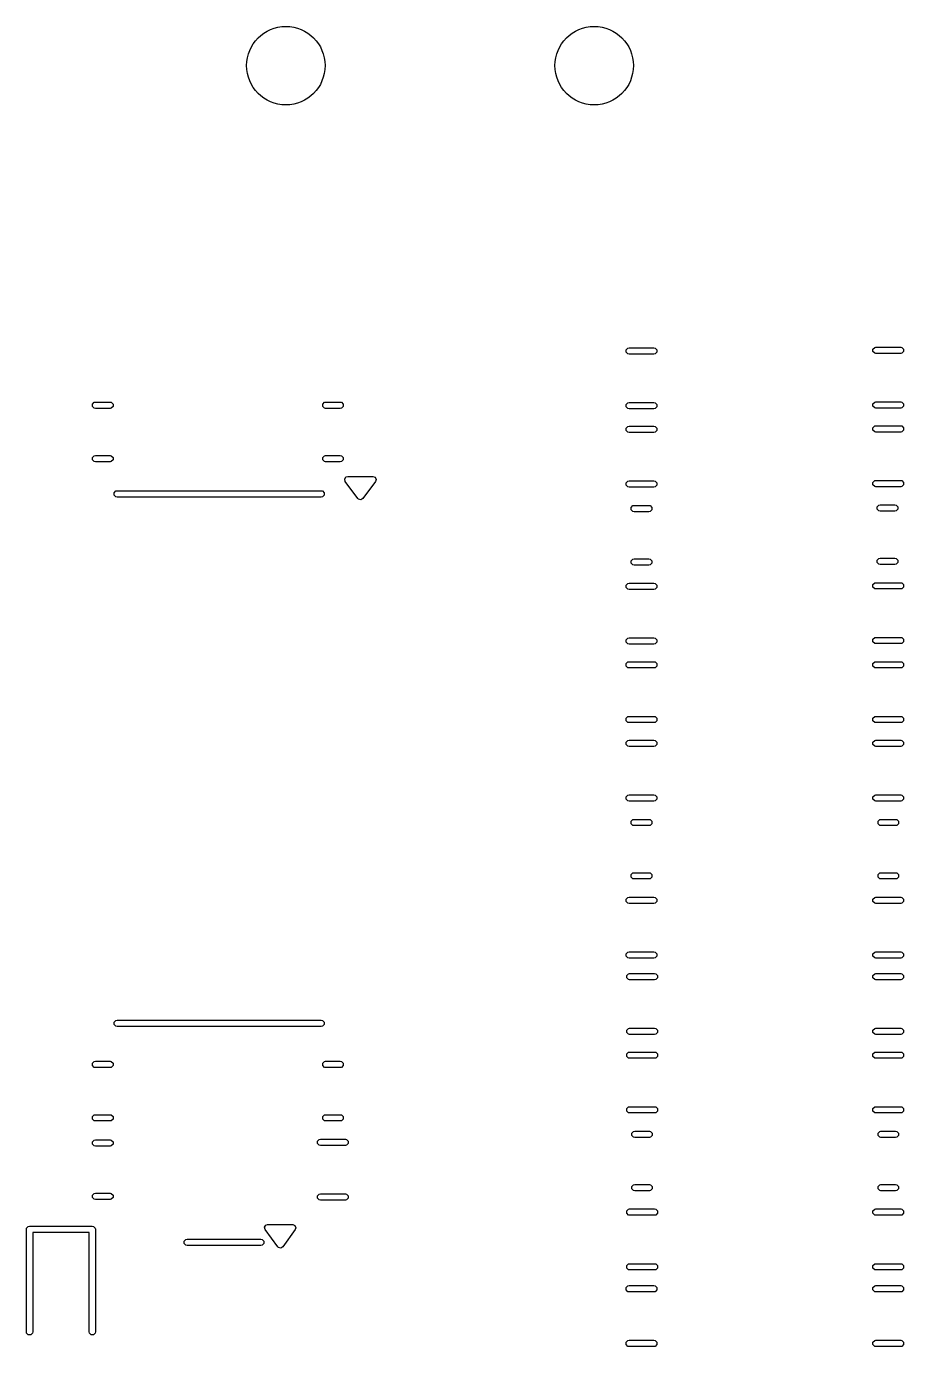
# Model space of a CAD drawing. Extents: x 0.11 to 3.86, y 0.09 to 4.16.
# Drawn here: x 0.592 to 1.252, y 1.103 to 2.096 of the extents above; entities that cross this region are included whole.
import ezdxf

# ---------------------------------------------------------------- set-up
doc = ezdxf.new("R2010")
doc.units = 0
doc.header["$MEASUREMENT"] = 0
doc.layers.add('BLACK', color=7, linetype='CONTINUOUS')

msp = doc.modelspace()

# ---------------------------------------------------------------- linework, layer by layer
at = {"layer": 'BLACK', "linetype": 'CONTINUOUS'}
for p, q in [((1.04359, 1.85317), (1.04487, 1.85445)), ((1.04359, 1.85136), (1.04359, 1.85317)), ((1.04487, 1.85008), (1.04359, 1.85136)), ((1.04487, 1.85445), (1.04578, 1.85463)), ((1.04578, 1.8499), (1.04487, 1.85008)), ((1.04578, 1.85463), (1.06446, 1.85463)), ((1.06446, 1.8499), (1.04578, 1.8499)), ((1.06446, 1.85463), (1.06536, 1.85445)), ((1.06536, 1.85008), (1.06446, 1.8499)), ((1.06536, 1.85445), (1.06664, 1.85317)), ((1.06664, 1.85136), (1.06536, 1.85008)), ((1.06664, 1.85317), (1.06664, 1.85136)), ((1.22932, 1.85356), (1.2306, 1.85484)), ((1.22932, 1.85175), (1.22932, 1.85356)), ((1.2306, 1.85048), (1.22932, 1.85175)), ((1.2306, 1.85484), (1.23151, 1.85502)), ((1.23151, 1.8503), (1.2306, 1.85048)), ((1.23151, 1.85502), (1.25019, 1.85502)), ((1.25019, 1.8503), (1.23151, 1.8503)), ((1.25019, 1.85502), (1.25109, 1.85484)), ((1.25109, 1.85048), (1.25019, 1.8503)), ((1.25109, 1.85484), (1.25237, 1.85356)), ((1.25237, 1.85175), (1.25109, 1.85048)), ((1.25237, 1.85356), (1.25237, 1.85175)), ((0.64189, 1.81232), (0.64317, 1.8136)), ((0.64189, 1.81051), (0.64189, 1.81232)), ((0.64317, 1.80923), (0.64189, 1.81051)), ((0.64317, 1.8136), (0.64407, 1.81378)), ((0.64407, 1.80906), (0.64317, 1.80923)), ((0.64407, 1.81378), (0.65514, 1.81378)), ((0.65514, 1.80906), (0.64407, 1.80906)), ((0.65514, 1.81378), (0.65604, 1.8136)), ((0.65604, 1.80923), (0.65514, 1.80906)), ((0.65604, 1.8136), (0.65732, 1.81232)), ((0.65732, 1.81051), (0.65604, 1.80923)), ((0.65732, 1.81232), (0.65732, 1.81051)), ((0.81512, 1.81232), (0.8164, 1.8136)), ((0.81512, 1.81051), (0.81512, 1.81232)), ((0.8164, 1.80923), (0.81512, 1.81051)), ((0.8164, 1.8136), (0.8173, 1.81378)), ((0.8173, 1.80906), (0.8164, 1.80923)), ((0.8173, 1.81378), (0.82837, 1.81378)), ((0.82837, 1.80906), (0.8173, 1.80906)), ((0.82837, 1.81378), (0.82927, 1.8136)), ((0.82927, 1.80923), (0.82837, 1.80906)), ((0.82927, 1.8136), (0.83055, 1.81232)), ((0.83055, 1.81051), (0.82927, 1.80923)), ((0.83055, 1.81232), (0.83055, 1.81051)), ((1.04359, 1.81203), (1.04487, 1.8133)), ((1.04359, 1.81022), (1.04359, 1.81203)), ((1.04487, 1.80894), (1.04359, 1.81022)), ((1.04487, 1.8133), (1.04578, 1.81348)), ((1.04578, 1.80876), (1.04487, 1.80894)), ((1.04578, 1.81348), (1.06446, 1.81348)), ((1.06446, 1.80876), (1.04578, 1.80876)), ((1.06446, 1.81348), (1.06536, 1.8133)), ((1.06536, 1.80894), (1.06446, 1.80876)), ((1.06536, 1.8133), (1.06664, 1.81203)), ((1.06664, 1.81022), (1.06536, 1.80894)), ((1.06664, 1.81203), (1.06664, 1.81022)), ((1.22932, 1.81242), (1.2306, 1.8137)), ((1.22932, 1.81061), (1.22932, 1.81242)), ((1.2306, 1.80933), (1.22932, 1.81061)), ((1.2306, 1.8137), (1.23151, 1.81388)), ((1.23151, 1.80915), (1.2306, 1.80933)), ((1.23151, 1.81388), (1.25019, 1.81388)), ((1.25019, 1.80915), (1.23151, 1.80915)), ((1.25019, 1.81388), (1.25109, 1.8137)), ((1.25109, 1.80933), (1.25019, 1.80915)), ((1.25109, 1.8137), (1.25237, 1.81242)), ((1.25237, 1.81061), (1.25109, 1.80933)), ((1.25237, 1.81242), (1.25237, 1.81061)), ((1.04359, 1.79411), (1.04487, 1.79539)), ((1.04359, 1.7923), (1.04359, 1.79411)), ((1.04487, 1.79103), (1.04359, 1.7923)), ((1.04487, 1.79539), (1.04578, 1.79557)), ((1.04578, 1.79085), (1.04487, 1.79103)), ((1.04578, 1.79557), (1.06446, 1.79557)), ((1.06446, 1.79085), (1.04578, 1.79085)), ((1.06446, 1.79557), (1.06536, 1.79539)), ((1.06536, 1.79103), (1.06446, 1.79085)), ((1.06536, 1.79539), (1.06664, 1.79411)), ((1.06664, 1.7923), (1.06536, 1.79103)), ((1.06664, 1.79411), (1.06664, 1.7923)), ((1.22932, 1.79451), (1.2306, 1.79578)), ((1.22932, 1.7927), (1.22932, 1.79451)), ((1.2306, 1.79142), (1.22932, 1.7927)), ((1.2306, 1.79578), (1.23151, 1.79596)), ((1.23151, 1.79124), (1.2306, 1.79142)), ((1.23151, 1.79596), (1.25019, 1.79596)), ((1.25019, 1.79124), (1.23151, 1.79124)), ((1.25019, 1.79596), (1.25109, 1.79578)), ((1.25109, 1.79142), (1.25019, 1.79124)), ((1.25109, 1.79578), (1.25237, 1.79451)), ((1.25237, 1.7927), (1.25109, 1.79142)), ((1.25237, 1.79451), (1.25237, 1.7927)), ((0.64189, 1.77216), (0.64317, 1.77344)), ((0.64189, 1.77036), (0.64189, 1.77216)), ((0.64317, 1.76908), (0.64189, 1.77036)), ((0.64317, 1.77344), (0.64407, 1.77362)), ((0.64407, 1.7689), (0.64317, 1.76908)), ((0.64407, 1.77362), (0.65514, 1.77362)), ((0.65514, 1.7689), (0.64407, 1.7689)), ((0.65514, 1.77362), (0.65604, 1.77344)), ((0.65604, 1.76908), (0.65514, 1.7689)), ((0.65604, 1.77344), (0.65732, 1.77216)), ((0.65732, 1.77036), (0.65604, 1.76908)), ((0.65732, 1.77216), (0.65732, 1.77036)), ((0.81512, 1.77216), (0.8164, 1.77344)), ((0.81512, 1.77036), (0.81512, 1.77216)), ((0.8164, 1.76908), (0.81512, 1.77036)), ((0.8164, 1.77344), (0.8173, 1.77362)), ((0.8173, 1.7689), (0.8164, 1.76908)), ((0.8173, 1.77362), (0.82837, 1.77362)), ((0.82837, 1.7689), (0.8173, 1.7689)), ((0.82837, 1.77362), (0.82927, 1.77344)), ((0.82927, 1.76908), (0.82837, 1.7689)), ((0.82927, 1.77344), (0.83055, 1.77216)), ((0.83055, 1.77036), (0.82927, 1.76908)), ((0.83055, 1.77216), (0.83055, 1.77036)), ((0.83172, 1.75588), (0.83267, 1.75742)), ((0.83214, 1.75412), (0.83172, 1.75588)), ((0.84159, 1.74113), (0.83214, 1.75412)), ((0.83267, 1.75742), (0.83406, 1.75787)), ((0.83406, 1.75787), (0.85295, 1.75787)), ((0.85486, 1.75412), (0.84541, 1.74113)), ((0.85295, 1.75787), (0.85462, 1.75718)), ((0.85462, 1.75718), (0.85531, 1.75551)), ((0.85531, 1.75551), (0.85486, 1.75412)), ((1.04359, 1.75297), (1.04487, 1.75425)), ((1.04359, 1.75116), (1.04359, 1.75297)), ((1.04487, 1.74988), (1.04359, 1.75116)), ((1.04487, 1.75425), (1.04578, 1.75443)), ((1.04578, 1.7497), (1.04487, 1.74988)), ((1.04578, 1.75443), (1.06446, 1.75443)), ((1.06446, 1.7497), (1.04578, 1.7497)), ((1.06446, 1.75443), (1.06536, 1.75425)), ((1.06536, 1.74988), (1.06446, 1.7497)), ((1.06536, 1.75425), (1.06664, 1.75297)), ((1.06664, 1.75116), (1.06536, 1.74988)), ((1.06664, 1.75297), (1.06664, 1.75116)), ((1.22932, 1.75336), (1.2306, 1.75464)), ((1.22932, 1.75156), (1.22932, 1.75336)), ((1.2306, 1.75028), (1.22932, 1.75156)), ((1.2306, 1.75464), (1.23151, 1.75482)), ((1.23151, 1.7501), (1.2306, 1.75028)), ((1.23151, 1.75482), (1.25019, 1.75482)), ((1.25019, 1.7501), (1.23151, 1.7501)), ((1.25019, 1.75482), (1.25109, 1.75464)), ((1.25109, 1.75028), (1.25019, 1.7501)), ((1.25109, 1.75464), (1.25237, 1.75336)), ((1.25237, 1.75156), (1.25109, 1.75028)), ((1.25237, 1.75336), (1.25237, 1.75156)), ((0.65825, 1.74559), (0.65953, 1.74687)), ((0.65825, 1.74378), (0.65825, 1.74559)), ((0.65953, 1.7425), (0.65825, 1.74378)), ((0.65953, 1.74687), (0.66043, 1.74705)), ((0.66043, 1.74232), (0.65953, 1.7425)), ((0.66043, 1.74705), (0.7372, 1.74705)), ((0.7372, 1.74232), (0.66043, 1.74232)), ((0.7372, 1.74705), (0.81398, 1.74705)), ((0.81398, 1.74232), (0.7372, 1.74232)), ((0.81398, 1.74705), (0.81488, 1.74687)), ((0.81488, 1.7425), (0.81398, 1.74232)), ((0.81488, 1.74687), (0.81616, 1.74559)), ((0.81616, 1.74378), (0.81488, 1.7425)), ((0.81616, 1.74559), (0.81616, 1.74378)), ((0.84211, 1.74061), (0.84159, 1.74113)), ((0.84387, 1.74019), (0.84211, 1.74061)), ((0.84541, 1.74113), (0.84387, 1.74019)), ((1.0474, 1.73457), (1.04868, 1.73584)), ((1.0474, 1.73276), (1.0474, 1.73457)), ((1.04868, 1.73148), (1.0474, 1.73276)), ((1.04868, 1.73584), (1.04958, 1.73602)), ((1.04958, 1.7313), (1.04868, 1.73148)), ((1.04958, 1.73602), (1.06065, 1.73602)), ((1.06065, 1.7313), (1.04958, 1.7313)), ((1.06065, 1.73602), (1.06156, 1.73584)), ((1.06156, 1.73148), (1.06065, 1.7313)), ((1.06156, 1.73584), (1.06284, 1.73457)), ((1.06284, 1.73276), (1.06156, 1.73148)), ((1.06284, 1.73457), (1.06284, 1.73276)), ((1.23256, 1.73499), (1.23384, 1.73627)), ((1.23256, 1.73318), (1.23256, 1.73499)), ((1.23384, 1.7319), (1.23256, 1.73318)), ((1.23384, 1.73627), (1.23475, 1.73645)), ((1.23475, 1.73172), (1.23384, 1.7319)), ((1.23475, 1.73645), (1.24582, 1.73645)), ((1.24582, 1.73172), (1.23475, 1.73172)), ((1.24582, 1.73645), (1.24672, 1.73627)), ((1.24672, 1.7319), (1.24582, 1.73172)), ((1.24672, 1.73627), (1.248, 1.73499)), ((1.248, 1.73318), (1.24672, 1.7319)), ((1.248, 1.73499), (1.248, 1.73318)), ((1.0474, 1.69441), (1.04868, 1.69569)), ((1.0474, 1.6926), (1.0474, 1.69441)), ((1.04868, 1.69132), (1.0474, 1.6926)), ((1.04868, 1.69569), (1.04958, 1.69587)), ((1.04958, 1.69114), (1.04868, 1.69132)), ((1.04958, 1.69587), (1.06065, 1.69587)), ((1.06065, 1.69114), (1.04958, 1.69114)), ((1.06065, 1.69587), (1.06156, 1.69569)), ((1.06156, 1.69132), (1.06065, 1.69114)), ((1.06156, 1.69569), (1.06284, 1.69441)), ((1.06284, 1.6926), (1.06156, 1.69132)), ((1.06284, 1.69441), (1.06284, 1.6926)), ((1.23256, 1.69483), (1.23384, 1.69611)), ((1.23256, 1.69302), (1.23256, 1.69483)), ((1.23384, 1.69174), (1.23256, 1.69302)), ((1.23384, 1.69611), (1.23475, 1.69629)), ((1.23475, 1.69156), (1.23384, 1.69174)), ((1.23475, 1.69629), (1.24582, 1.69629)), ((1.24582, 1.69156), (1.23475, 1.69156)), ((1.24582, 1.69629), (1.24672, 1.69611)), ((1.24672, 1.69174), (1.24582, 1.69156)), ((1.24672, 1.69611), (1.248, 1.69483)), ((1.248, 1.69302), (1.24672, 1.69174)), ((1.248, 1.69483), (1.248, 1.69302)), ((1.04359, 1.676), (1.04487, 1.67728)), ((1.04359, 1.67419), (1.04359, 1.676)), ((1.04487, 1.67292), (1.04359, 1.67419)), ((1.04487, 1.67728), (1.04578, 1.67746)), ((1.04578, 1.67274), (1.04487, 1.67292)), ((1.04578, 1.67746), (1.06446, 1.67746)), ((1.06446, 1.67274), (1.04578, 1.67274)), ((1.06446, 1.67746), (1.06536, 1.67728)), ((1.06536, 1.67292), (1.06446, 1.67274)), ((1.06536, 1.67728), (1.06664, 1.676)), ((1.06664, 1.67419), (1.06536, 1.67292)), ((1.06664, 1.676), (1.06664, 1.67419)), ((1.22932, 1.6764), (1.2306, 1.67767)), ((1.22932, 1.67459), (1.22932, 1.6764)), ((1.2306, 1.67331), (1.22932, 1.67459)), ((1.2306, 1.67767), (1.23151, 1.67785)), ((1.23151, 1.67313), (1.2306, 1.67331)), ((1.23151, 1.67785), (1.25019, 1.67785)), ((1.25019, 1.67313), (1.23151, 1.67313)), ((1.25019, 1.67785), (1.25109, 1.67767)), ((1.25109, 1.67331), (1.25019, 1.67313)), ((1.25109, 1.67767), (1.25237, 1.6764)), ((1.25237, 1.67459), (1.25109, 1.67331)), ((1.25237, 1.6764), (1.25237, 1.67459)), ((1.04359, 1.63486), (1.04487, 1.63614)), ((1.04359, 1.63305), (1.04359, 1.63486)), ((1.04487, 1.63177), (1.04359, 1.63305)), ((1.04487, 1.63614), (1.04578, 1.63632)), ((1.04578, 1.63159), (1.04487, 1.63177)), ((1.04578, 1.63632), (1.06446, 1.63632)), ((1.06446, 1.63159), (1.04578, 1.63159)), ((1.06446, 1.63632), (1.06536, 1.63614)), ((1.06536, 1.63177), (1.06446, 1.63159)), ((1.06536, 1.63614), (1.06664, 1.63486)), ((1.06664, 1.63305), (1.06536, 1.63177)), ((1.06664, 1.63486), (1.06664, 1.63305)), ((1.22932, 1.63525), (1.2306, 1.63653)), ((1.22932, 1.63345), (1.22932, 1.63525)), ((1.2306, 1.63217), (1.22932, 1.63345)), ((1.2306, 1.63653), (1.23151, 1.63671)), ((1.23151, 1.63199), (1.2306, 1.63217)), ((1.23151, 1.63671), (1.25019, 1.63671)), ((1.25019, 1.63199), (1.23151, 1.63199)), ((1.25019, 1.63671), (1.25109, 1.63653)), ((1.25109, 1.63217), (1.25019, 1.63199)), ((1.25109, 1.63653), (1.25237, 1.63525)), ((1.25237, 1.63345), (1.25109, 1.63217)), ((1.25237, 1.63525), (1.25237, 1.63345)), ((1.04359, 1.61695), (1.04487, 1.61823)), ((1.04359, 1.61514), (1.04359, 1.61695)), ((1.04487, 1.61386), (1.04359, 1.61514)), ((1.04487, 1.61823), (1.04578, 1.61841)), ((1.04578, 1.61368), (1.04487, 1.61386)), ((1.04578, 1.61841), (1.06446, 1.61841)), ((1.06446, 1.61368), (1.04578, 1.61368)), ((1.06446, 1.61841), (1.06536, 1.61823)), ((1.06536, 1.61386), (1.06446, 1.61368)), ((1.06536, 1.61823), (1.06664, 1.61695)), ((1.06664, 1.61514), (1.06536, 1.61386)), ((1.06664, 1.61695), (1.06664, 1.61514)), ((1.22932, 1.61695), (1.2306, 1.61823)), ((1.22932, 1.61514), (1.22932, 1.61695)), ((1.2306, 1.61386), (1.22932, 1.61514)), ((1.2306, 1.61823), (1.23151, 1.61841)), ((1.23151, 1.61368), (1.2306, 1.61386)), ((1.23151, 1.61841), (1.25019, 1.61841)), ((1.25019, 1.61368), (1.23151, 1.61368)), ((1.25019, 1.61841), (1.25109, 1.61823)), ((1.25109, 1.61386), (1.25019, 1.61368)), ((1.25109, 1.61823), (1.25237, 1.61695)), ((1.25237, 1.61514), (1.25109, 1.61386)), ((1.25237, 1.61695), (1.25237, 1.61514)), ((1.04359, 1.57581), (1.04487, 1.57708)), ((1.04359, 1.574), (1.04359, 1.57581)), ((1.04487, 1.57272), (1.04359, 1.574)), ((1.04487, 1.57708), (1.04578, 1.57726)), ((1.04578, 1.57254), (1.04487, 1.57272)), ((1.04578, 1.57726), (1.06446, 1.57726)), ((1.06446, 1.57254), (1.04578, 1.57254)), ((1.06446, 1.57726), (1.06536, 1.57708)), ((1.06536, 1.57272), (1.06446, 1.57254)), ((1.06536, 1.57708), (1.06664, 1.57581)), ((1.06664, 1.574), (1.06536, 1.57272)), ((1.06664, 1.57581), (1.06664, 1.574)), ((1.22932, 1.57581), (1.2306, 1.57708)), ((1.22932, 1.574), (1.22932, 1.57581)), ((1.2306, 1.57272), (1.22932, 1.574)), ((1.2306, 1.57708), (1.23151, 1.57726)), ((1.23151, 1.57254), (1.2306, 1.57272)), ((1.23151, 1.57726), (1.25019, 1.57726)), ((1.25019, 1.57254), (1.23151, 1.57254)), ((1.25019, 1.57726), (1.25109, 1.57708)), ((1.25109, 1.57272), (1.25019, 1.57254)), ((1.25109, 1.57708), (1.25237, 1.57581)), ((1.25237, 1.574), (1.25109, 1.57272)), ((1.25237, 1.57581), (1.25237, 1.574)), ((1.04359, 1.55789), (1.04487, 1.55917)), ((1.04359, 1.55608), (1.04359, 1.55789)), ((1.04487, 1.55481), (1.04359, 1.55608)), ((1.04487, 1.55917), (1.04578, 1.55935)), ((1.04578, 1.55463), (1.04487, 1.55481)), ((1.04578, 1.55935), (1.06446, 1.55935)), ((1.06446, 1.55463), (1.04578, 1.55463)), ((1.06446, 1.55935), (1.06536, 1.55917)), ((1.06536, 1.55481), (1.06446, 1.55463)), ((1.06536, 1.55917), (1.06664, 1.55789)), ((1.06664, 1.55608), (1.06536, 1.55481)), ((1.06664, 1.55789), (1.06664, 1.55608)), ((1.22932, 1.55789), (1.2306, 1.55917)), ((1.22932, 1.55608), (1.22932, 1.55789)), ((1.2306, 1.55481), (1.22932, 1.55608)), ((1.2306, 1.55917), (1.23151, 1.55935)), ((1.23151, 1.55463), (1.2306, 1.55481)), ((1.23151, 1.55935), (1.25019, 1.55935)), ((1.25019, 1.55463), (1.23151, 1.55463)), ((1.25019, 1.55935), (1.25109, 1.55917)), ((1.25109, 1.55481), (1.25019, 1.55463)), ((1.25109, 1.55917), (1.25237, 1.55789)), ((1.25237, 1.55608), (1.25109, 1.55481)), ((1.25237, 1.55789), (1.25237, 1.55608)), ((1.04359, 1.51675), (1.04487, 1.51803)), ((1.04359, 1.51494), (1.04359, 1.51675)), ((1.04487, 1.51366), (1.04359, 1.51494)), ((1.04487, 1.51803), (1.04578, 1.51821)), ((1.04578, 1.51348), (1.04487, 1.51366)), ((1.04578, 1.51821), (1.06446, 1.51821)), ((1.06446, 1.51348), (1.04578, 1.51348)), ((1.06446, 1.51821), (1.06536, 1.51803)), ((1.06536, 1.51366), (1.06446, 1.51348)), ((1.06536, 1.51803), (1.06664, 1.51675)), ((1.06664, 1.51494), (1.06536, 1.51366)), ((1.06664, 1.51675), (1.06664, 1.51494)), ((1.22932, 1.51675), (1.2306, 1.51803)), ((1.22932, 1.51494), (1.22932, 1.51675)), ((1.2306, 1.51366), (1.22932, 1.51494)), ((1.2306, 1.51803), (1.23151, 1.51821)), ((1.23151, 1.51348), (1.2306, 1.51366)), ((1.23151, 1.51821), (1.25019, 1.51821)), ((1.25019, 1.51348), (1.23151, 1.51348)), ((1.25019, 1.51821), (1.25109, 1.51803)), ((1.25109, 1.51366), (1.25019, 1.51348)), ((1.25109, 1.51803), (1.25237, 1.51675)), ((1.25237, 1.51494), (1.25109, 1.51366)), ((1.25237, 1.51675), (1.25237, 1.51494)), ((1.0474, 1.49834), (1.04868, 1.49962)), ((1.0474, 1.49654), (1.0474, 1.49834)), ((1.04868, 1.49526), (1.0474, 1.49654)), ((1.04868, 1.49962), (1.04958, 1.4998)), ((1.04958, 1.49508), (1.04868, 1.49526)), ((1.04958, 1.4998), (1.06065, 1.4998)), ((1.06065, 1.49508), (1.04958, 1.49508)), ((1.06065, 1.4998), (1.06156, 1.49962)), ((1.06156, 1.49526), (1.06065, 1.49508)), ((1.06156, 1.49962), (1.06284, 1.49834)), ((1.06284, 1.49654), (1.06156, 1.49526)), ((1.06284, 1.49834), (1.06284, 1.49654)), ((1.23313, 1.49834), (1.23441, 1.49962)), ((1.23313, 1.49654), (1.23313, 1.49834)), ((1.23441, 1.49526), (1.23313, 1.49654)), ((1.23441, 1.49962), (1.23531, 1.4998)), ((1.23531, 1.49508), (1.23441, 1.49526)), ((1.23531, 1.4998), (1.24638, 1.4998)), ((1.24638, 1.49508), (1.23531, 1.49508)), ((1.24638, 1.4998), (1.24729, 1.49962)), ((1.24729, 1.49526), (1.24638, 1.49508)), ((1.24729, 1.49962), (1.24856, 1.49834)), ((1.24856, 1.49654), (1.24729, 1.49526)), ((1.24856, 1.49834), (1.24856, 1.49654)), ((1.0474, 1.45819), (1.04868, 1.45947)), ((1.0474, 1.45638), (1.0474, 1.45819)), ((1.04868, 1.4551), (1.0474, 1.45638)), ((1.04868, 1.45947), (1.04958, 1.45965)), ((1.04958, 1.45492), (1.04868, 1.4551)), ((1.04958, 1.45965), (1.06065, 1.45965)), ((1.06065, 1.45492), (1.04958, 1.45492)), ((1.06065, 1.45965), (1.06156, 1.45947)), ((1.06156, 1.4551), (1.06065, 1.45492)), ((1.06156, 1.45947), (1.06284, 1.45819)), ((1.06284, 1.45638), (1.06156, 1.4551)), ((1.06284, 1.45819), (1.06284, 1.45638)), ((1.23313, 1.45819), (1.23441, 1.45947)), ((1.23313, 1.45638), (1.23313, 1.45819)), ((1.23441, 1.4551), (1.23313, 1.45638)), ((1.23441, 1.45947), (1.23531, 1.45965)), ((1.23531, 1.45492), (1.23441, 1.4551)), ((1.23531, 1.45965), (1.24638, 1.45965)), ((1.24638, 1.45492), (1.23531, 1.45492)), ((1.24638, 1.45965), (1.24729, 1.45947)), ((1.24729, 1.4551), (1.24638, 1.45492)), ((1.24729, 1.45947), (1.24856, 1.45819)), ((1.24856, 1.45638), (1.24729, 1.4551)), ((1.24856, 1.45819), (1.24856, 1.45638)), ((1.04359, 1.43978), (1.04487, 1.44106)), ((1.04487, 1.44106), (1.04578, 1.44124)), ((1.04578, 1.44124), (1.06446, 1.44124)), ((1.06446, 1.44124), (1.06536, 1.44106)), ((1.06536, 1.44106), (1.06664, 1.43978)), ((1.22932, 1.43978), (1.2306, 1.44106)), ((1.2306, 1.44106), (1.23151, 1.44124)), ((1.23151, 1.44124), (1.25019, 1.44124)), ((1.25019, 1.44124), (1.25109, 1.44106)), ((1.25109, 1.44106), (1.25237, 1.43978)), ((1.04359, 1.43797), (1.04359, 1.43978)), ((1.04487, 1.4367), (1.04359, 1.43797)), ((1.04578, 1.43652), (1.04487, 1.4367)), ((1.06446, 1.43652), (1.04578, 1.43652)), ((1.06536, 1.4367), (1.06446, 1.43652)), ((1.06664, 1.43797), (1.06536, 1.4367)), ((1.06664, 1.43978), (1.06664, 1.43797)), ((1.22932, 1.43797), (1.22932, 1.43978)), ((1.2306, 1.4367), (1.22932, 1.43797)), ((1.23151, 1.43652), (1.2306, 1.4367)), ((1.25019, 1.43652), (1.23151, 1.43652)), ((1.25109, 1.4367), (1.25019, 1.43652)), ((1.25237, 1.43797), (1.25109, 1.4367)), ((1.25237, 1.43978), (1.25237, 1.43797)), ((1.04359, 1.39864), (1.04487, 1.39992)), ((1.04359, 1.39683), (1.04359, 1.39864)), ((1.04487, 1.39555), (1.04359, 1.39683)), ((1.04487, 1.39992), (1.04578, 1.4001)), ((1.04578, 1.39537), (1.04487, 1.39555)), ((1.04578, 1.4001), (1.06446, 1.4001)), ((1.06446, 1.39537), (1.04578, 1.39537)), ((1.06446, 1.4001), (1.06536, 1.39992)), ((1.06536, 1.39555), (1.06446, 1.39537)), ((1.06536, 1.39992), (1.06664, 1.39864)), ((1.06664, 1.39683), (1.06536, 1.39555)), ((1.06664, 1.39864), (1.06664, 1.39683)), ((1.22932, 1.39864), (1.2306, 1.39992)), ((1.22932, 1.39683), (1.22932, 1.39864)), ((1.2306, 1.39555), (1.22932, 1.39683)), ((1.2306, 1.39992), (1.23151, 1.4001)), ((1.23151, 1.39537), (1.2306, 1.39555)), ((1.23151, 1.4001), (1.25019, 1.4001)), ((1.25019, 1.39537), (1.23151, 1.39537)), ((1.25019, 1.4001), (1.25109, 1.39992)), ((1.25109, 1.39555), (1.25019, 1.39537)), ((1.25109, 1.39992), (1.25237, 1.39864)), ((1.25237, 1.39683), (1.25109, 1.39555)), ((1.25237, 1.39864), (1.25237, 1.39683)), ((1.04399, 1.3823), (1.04527, 1.38358)), ((1.04399, 1.38049), (1.04399, 1.3823)), ((1.04527, 1.38358), (1.04617, 1.38376)), ((1.04617, 1.38376), (1.06485, 1.38376)), ((1.06485, 1.38376), (1.06576, 1.38358)), ((1.06576, 1.38358), (1.06704, 1.3823)), ((1.06704, 1.3823), (1.06704, 1.38049)), ((1.22932, 1.3823), (1.2306, 1.38358)), ((1.22932, 1.38049), (1.22932, 1.3823)), ((1.2306, 1.38358), (1.23151, 1.38376)), ((1.23151, 1.38376), (1.25019, 1.38376)), ((1.25019, 1.38376), (1.25109, 1.38358)), ((1.25109, 1.38358), (1.25237, 1.3823)), ((1.25237, 1.3823), (1.25237, 1.38049)), ((1.04527, 1.37922), (1.04399, 1.38049)), ((1.04617, 1.37904), (1.04527, 1.37922)), ((1.06485, 1.37904), (1.04617, 1.37904)), ((1.06576, 1.37922), (1.06485, 1.37904)), ((1.06704, 1.38049), (1.06576, 1.37922)), ((1.2306, 1.37922), (1.22932, 1.38049)), ((1.23151, 1.37904), (1.2306, 1.37922)), ((1.25019, 1.37904), (1.23151, 1.37904)), ((1.25109, 1.37922), (1.25019, 1.37904)), ((1.25237, 1.38049), (1.25109, 1.37922)), ((0.65825, 1.34716), (0.65953, 1.34844)), ((0.65825, 1.34536), (0.65825, 1.34716)), ((0.65953, 1.34408), (0.65825, 1.34536)), ((0.65953, 1.34844), (0.66043, 1.34862)), ((0.66043, 1.3439), (0.65953, 1.34408)), ((0.66043, 1.34862), (0.7372, 1.34862)), ((0.7372, 1.3439), (0.66043, 1.3439)), ((0.7372, 1.34862), (0.81398, 1.34862)), ((0.81398, 1.3439), (0.7372, 1.3439)), ((0.81398, 1.34862), (0.81488, 1.34844)), ((0.81488, 1.34408), (0.81398, 1.3439)), ((0.81488, 1.34844), (0.81616, 1.34716)), ((0.81616, 1.34536), (0.81488, 1.34408)), ((0.81616, 1.34716), (0.81616, 1.34536)), ((1.04399, 1.34116), (1.04527, 1.34244)), ((1.04399, 1.33935), (1.04399, 1.34116)), ((1.04527, 1.34244), (1.04617, 1.34262)), ((1.04617, 1.34262), (1.06485, 1.34262)), ((1.06485, 1.34262), (1.06576, 1.34244)), ((1.06576, 1.34244), (1.06704, 1.34116)), ((1.06704, 1.34116), (1.06704, 1.33935)), ((1.22932, 1.34116), (1.2306, 1.34244)), ((1.22932, 1.33935), (1.22932, 1.34116)), ((1.2306, 1.34244), (1.23151, 1.34262)), ((1.23151, 1.34262), (1.25019, 1.34262)), ((1.25019, 1.34262), (1.25109, 1.34244)), ((1.25109, 1.34244), (1.25237, 1.34116)), ((1.25237, 1.34116), (1.25237, 1.33935)), ((1.04527, 1.33807), (1.04399, 1.33935)), ((1.04617, 1.33789), (1.04527, 1.33807)), ((1.06485, 1.33789), (1.04617, 1.33789)), ((1.06576, 1.33807), (1.06485, 1.33789)), ((1.06704, 1.33935), (1.06576, 1.33807)), ((1.2306, 1.33807), (1.22932, 1.33935)), ((1.23151, 1.33789), (1.2306, 1.33807)), ((1.25019, 1.33789), (1.23151, 1.33789)), ((1.25109, 1.33807), (1.25019, 1.33789)), ((1.25237, 1.33935), (1.25109, 1.33807)), ((1.04399, 1.32325), (1.04527, 1.32452)), ((1.04399, 1.32144), (1.04399, 1.32325)), ((1.04527, 1.32016), (1.04399, 1.32144)), ((1.04527, 1.32452), (1.04617, 1.3247)), ((1.04617, 1.3247), (1.06485, 1.3247)), ((1.06485, 1.3247), (1.06576, 1.32452)), ((1.06576, 1.32452), (1.06704, 1.32325)), ((1.06704, 1.32144), (1.06576, 1.32016)), ((1.06704, 1.32325), (1.06704, 1.32144)), ((1.22932, 1.32325), (1.2306, 1.32452)), ((1.22932, 1.32144), (1.22932, 1.32325)), ((1.2306, 1.32016), (1.22932, 1.32144)), ((1.2306, 1.32452), (1.23151, 1.3247)), ((1.23151, 1.3247), (1.25019, 1.3247)), ((1.25019, 1.3247), (1.25109, 1.32452)), ((1.25109, 1.32452), (1.25237, 1.32325)), ((1.25237, 1.32144), (1.25109, 1.32016)), ((1.25237, 1.32325), (1.25237, 1.32144)), ((0.64189, 1.31626), (0.64317, 1.31754)), ((0.64189, 1.31445), (0.64189, 1.31626)), ((0.64317, 1.31317), (0.64189, 1.31445)), ((0.64317, 1.31754), (0.64407, 1.31772)), ((0.64407, 1.31299), (0.64317, 1.31317)), ((0.64407, 1.31772), (0.65514, 1.31772)), ((0.65514, 1.31299), (0.64407, 1.31299)), ((0.65514, 1.31772), (0.65604, 1.31754)), ((0.65604, 1.31317), (0.65514, 1.31299)), ((0.65604, 1.31754), (0.65732, 1.31626)), ((0.65732, 1.31445), (0.65604, 1.31317)), ((0.65732, 1.31626), (0.65732, 1.31445)), ((0.81512, 1.31626), (0.8164, 1.31754)), ((0.81512, 1.31445), (0.81512, 1.31626)), ((0.8164, 1.31317), (0.81512, 1.31445)), ((0.8164, 1.31754), (0.8173, 1.31772)), ((0.8173, 1.31299), (0.8164, 1.31317)), ((0.8173, 1.31772), (0.82837, 1.31772)), ((0.82837, 1.31299), (0.8173, 1.31299)), ((0.82837, 1.31772), (0.82927, 1.31754)), ((0.82927, 1.31317), (0.82837, 1.31299)), ((0.82927, 1.31754), (0.83055, 1.31626)), ((0.83055, 1.31445), (0.82927, 1.31317)), ((0.83055, 1.31626), (0.83055, 1.31445)), ((1.04617, 1.31998), (1.04527, 1.32016)), ((1.06485, 1.31998), (1.04617, 1.31998)), ((1.06576, 1.32016), (1.06485, 1.31998)), ((1.23151, 1.31998), (1.2306, 1.32016)), ((1.25019, 1.31998), (1.23151, 1.31998)), ((1.25109, 1.32016), (1.25019, 1.31998)), ((1.04399, 1.2821), (1.04527, 1.28338)), ((1.04399, 1.2803), (1.04399, 1.2821)), ((1.04527, 1.28338), (1.04617, 1.28356)), ((1.04617, 1.28356), (1.06485, 1.28356)), ((1.06485, 1.28356), (1.06576, 1.28338)), ((1.06576, 1.28338), (1.06704, 1.2821)), ((1.06704, 1.2821), (1.06704, 1.2803)), ((1.22932, 1.2821), (1.2306, 1.28338)), ((1.22932, 1.2803), (1.22932, 1.2821)), ((1.2306, 1.28338), (1.23151, 1.28356)), ((1.23151, 1.28356), (1.25019, 1.28356)), ((1.25019, 1.28356), (1.25109, 1.28338)), ((1.25109, 1.28338), (1.25237, 1.2821)), ((1.25237, 1.2821), (1.25237, 1.2803)), ((0.64189, 1.2761), (0.64317, 1.27738)), ((0.64189, 1.27429), (0.64189, 1.2761)), ((0.64317, 1.27301), (0.64189, 1.27429)), ((0.64317, 1.27738), (0.64407, 1.27756)), ((0.64407, 1.27283), (0.64317, 1.27301)), ((0.64407, 1.27756), (0.65514, 1.27756)), ((0.65514, 1.27283), (0.64407, 1.27283)), ((0.65514, 1.27756), (0.65604, 1.27738)), ((0.65604, 1.27301), (0.65514, 1.27283)), ((0.65604, 1.27738), (0.65732, 1.2761)), ((0.65732, 1.27429), (0.65604, 1.27301)), ((0.65732, 1.2761), (0.65732, 1.27429)), ((0.81512, 1.2761), (0.8164, 1.27738)), ((0.81512, 1.27429), (0.81512, 1.2761)), ((0.8164, 1.27301), (0.81512, 1.27429)), ((0.8164, 1.27738), (0.8173, 1.27756)), ((0.8173, 1.27283), (0.8164, 1.27301)), ((0.8173, 1.27756), (0.82837, 1.27756)), ((0.82837, 1.27283), (0.8173, 1.27283)), ((0.82837, 1.27756), (0.82927, 1.27738)), ((0.82927, 1.27301), (0.82837, 1.27283)), ((0.82927, 1.27738), (0.83055, 1.2761)), ((0.83055, 1.27429), (0.82927, 1.27301)), ((0.83055, 1.2761), (0.83055, 1.27429)), ((1.04527, 1.27902), (1.04399, 1.2803)), ((1.04617, 1.27884), (1.04527, 1.27902)), ((1.06485, 1.27884), (1.04617, 1.27884)), ((1.06576, 1.27902), (1.06485, 1.27884)), ((1.06704, 1.2803), (1.06576, 1.27902)), ((1.2306, 1.27902), (1.22932, 1.2803)), ((1.23151, 1.27884), (1.2306, 1.27902)), ((1.25019, 1.27884), (1.23151, 1.27884)), ((1.25109, 1.27902), (1.25019, 1.27884)), ((1.25237, 1.2803), (1.25109, 1.27902)), ((1.04779, 1.2637), (1.04907, 1.26498)), ((1.04779, 1.26189), (1.04779, 1.2637)), ((1.04907, 1.26061), (1.04779, 1.26189)), ((1.04907, 1.26498), (1.04998, 1.26516)), ((1.04998, 1.26516), (1.06105, 1.26516)), ((1.06105, 1.26516), (1.06195, 1.26498)), ((1.06195, 1.26498), (1.06323, 1.2637)), ((1.06323, 1.26189), (1.06195, 1.26061)), ((1.06323, 1.2637), (1.06323, 1.26189)), ((1.23313, 1.2637), (1.23441, 1.26498)), ((1.23313, 1.26189), (1.23313, 1.2637)), ((1.23441, 1.26061), (1.23313, 1.26189)), ((1.23441, 1.26498), (1.23531, 1.26516)), ((1.23531, 1.26516), (1.24638, 1.26516)), ((1.24638, 1.26516), (1.24729, 1.26498)), ((1.24729, 1.26498), (1.24856, 1.2637)), ((1.24856, 1.26189), (1.24729, 1.26061)), ((1.24856, 1.2637), (1.24856, 1.26189)), ((0.64189, 1.2572), (0.64317, 1.25848)), ((0.64189, 1.2554), (0.64189, 1.2572)), ((0.64317, 1.25412), (0.64189, 1.2554)), ((0.64317, 1.25848), (0.64407, 1.25866)), ((0.64407, 1.25394), (0.64317, 1.25412)), ((0.64407, 1.25866), (0.65514, 1.25866)), ((0.65514, 1.25394), (0.64407, 1.25394)), ((0.65514, 1.25866), (0.65604, 1.25848)), ((0.65604, 1.25412), (0.65514, 1.25394)), ((0.65604, 1.25848), (0.65732, 1.2572)), ((0.65732, 1.2554), (0.65604, 1.25412)), ((0.65732, 1.2572), (0.65732, 1.2554)), ((0.81131, 1.2577), (0.81259, 1.25897)), ((0.81131, 1.25589), (0.81131, 1.2577)), ((0.81259, 1.25461), (0.81131, 1.25589)), ((0.81259, 1.25897), (0.81349, 1.25915)), ((0.81349, 1.25443), (0.81259, 1.25461)), ((0.81349, 1.25915), (0.83218, 1.25915)), ((0.83218, 1.25443), (0.81349, 1.25443)), ((0.83218, 1.25915), (0.83308, 1.25897)), ((0.83308, 1.25461), (0.83218, 1.25443)), ((0.83308, 1.25897), (0.83436, 1.2577)), ((0.83436, 1.25589), (0.83308, 1.25461)), ((0.83436, 1.2577), (0.83436, 1.25589)), ((1.04998, 1.26043), (1.04907, 1.26061)), ((1.06105, 1.26043), (1.04998, 1.26043)), ((1.06195, 1.26061), (1.06105, 1.26043)), ((1.23531, 1.26043), (1.23441, 1.26061)), ((1.24638, 1.26043), (1.23531, 1.26043)), ((1.24729, 1.26061), (1.24638, 1.26043)), ((1.04779, 1.22354), (1.04907, 1.22482)), ((1.04779, 1.22173), (1.04779, 1.22354)), ((1.04907, 1.22482), (1.04998, 1.225)), ((1.04998, 1.225), (1.06105, 1.225)), ((1.06105, 1.225), (1.06195, 1.22482)), ((1.06195, 1.22482), (1.06323, 1.22354)), ((1.06323, 1.22354), (1.06323, 1.22173)), ((1.23313, 1.22354), (1.23441, 1.22482)), ((1.23313, 1.22173), (1.23313, 1.22354)), ((1.23441, 1.22482), (1.23531, 1.225)), ((1.23531, 1.225), (1.24638, 1.225)), ((1.24638, 1.225), (1.24729, 1.22482)), ((1.24729, 1.22482), (1.24856, 1.22354)), ((1.24856, 1.22354), (1.24856, 1.22173)), ((0.64189, 1.21705), (0.64317, 1.21832)), ((0.64189, 1.21524), (0.64189, 1.21705)), ((0.64317, 1.21396), (0.64189, 1.21524)), ((0.64317, 1.21832), (0.64407, 1.2185)), ((0.64407, 1.21378), (0.64317, 1.21396)), ((0.64407, 1.2185), (0.65514, 1.2185)), ((0.65514, 1.21378), (0.64407, 1.21378)), ((0.65514, 1.2185), (0.65604, 1.21832)), ((0.65604, 1.21396), (0.65514, 1.21378)), ((0.65604, 1.21832), (0.65732, 1.21705)), ((0.65732, 1.21524), (0.65604, 1.21396)), ((0.65732, 1.21705), (0.65732, 1.21524)), ((0.81131, 1.21655), (0.81259, 1.21783)), ((0.81131, 1.21475), (0.81131, 1.21655)), ((0.81259, 1.21347), (0.81131, 1.21475)), ((0.81259, 1.21783), (0.81349, 1.21801)), ((0.81349, 1.21329), (0.81259, 1.21347)), ((0.81349, 1.21801), (0.83218, 1.21801)), ((0.83218, 1.21329), (0.81349, 1.21329)), ((0.83218, 1.21801), (0.83308, 1.21783)), ((0.83308, 1.21347), (0.83218, 1.21329)), ((0.83308, 1.21783), (0.83436, 1.21655)), ((0.83436, 1.21475), (0.83308, 1.21347)), ((0.83436, 1.21655), (0.83436, 1.21475)), ((1.04907, 1.22046), (1.04779, 1.22173)), ((1.04998, 1.22028), (1.04907, 1.22046)), ((1.06105, 1.22028), (1.04998, 1.22028)), ((1.06195, 1.22046), (1.06105, 1.22028)), ((1.06323, 1.22173), (1.06195, 1.22046)), ((1.23441, 1.22046), (1.23313, 1.22173)), ((1.23531, 1.22028), (1.23441, 1.22046)), ((1.24638, 1.22028), (1.23531, 1.22028)), ((1.24729, 1.22046), (1.24638, 1.22028)), ((1.24856, 1.22173), (1.24729, 1.22046)), ((1.04399, 1.20514), (1.04527, 1.20641)), ((1.04399, 1.20333), (1.04399, 1.20514)), ((1.04527, 1.20205), (1.04399, 1.20333)), ((1.04527, 1.20641), (1.04617, 1.20659)), ((1.04617, 1.20187), (1.04527, 1.20205)), ((1.04617, 1.20659), (1.06485, 1.20659)), ((1.06485, 1.20659), (1.06576, 1.20641)), ((1.06576, 1.20205), (1.06485, 1.20187)), ((1.06576, 1.20641), (1.06704, 1.20514)), ((1.06704, 1.20333), (1.06576, 1.20205)), ((1.06704, 1.20514), (1.06704, 1.20333)), ((1.22932, 1.20514), (1.2306, 1.20641)), ((1.22932, 1.20333), (1.22932, 1.20514)), ((1.2306, 1.20205), (1.22932, 1.20333)), ((1.2306, 1.20641), (1.23151, 1.20659)), ((1.23151, 1.20187), (1.2306, 1.20205)), ((1.23151, 1.20659), (1.25019, 1.20659)), ((1.25019, 1.20659), (1.25109, 1.20641)), ((1.25109, 1.20205), (1.25019, 1.20187)), ((1.25109, 1.20641), (1.25237, 1.20514)), ((1.25237, 1.20333), (1.25109, 1.20205)), ((1.25237, 1.20514), (1.25237, 1.20333)), ((0.59213, 1.19134), (0.59231, 1.19224)), ((0.59231, 1.19224), (0.59358, 1.19352)), ((0.59358, 1.19352), (0.59449, 1.1937)), ((0.59449, 1.1937), (0.64173, 1.1937)), ((0.64173, 1.1937), (0.64264, 1.19352)), ((0.64264, 1.19352), (0.64391, 1.19224)), ((0.64391, 1.19224), (0.64409, 1.19134)), ((0.77139, 1.19289), (0.77233, 1.19443)), ((0.77181, 1.19113), (0.77139, 1.19289)), ((0.77233, 1.19443), (0.77372, 1.19488)), ((0.77372, 1.19488), (0.79262, 1.19488)), ((0.79262, 1.19488), (0.79429, 1.19419)), ((0.79429, 1.19419), (0.79498, 1.19252)), ((0.79498, 1.19252), (0.79453, 1.19113)), ((1.06485, 1.20187), (1.04617, 1.20187)), ((1.25019, 1.20187), (1.23151, 1.20187)), ((0.59213, 1.11417), (0.59213, 1.19134)), ((0.63937, 1.18898), (0.59685, 1.18898)), ((0.59685, 1.18898), (0.59685, 1.11417)), ((0.63937, 1.11417), (0.63937, 1.18898)), ((0.64409, 1.19134), (0.64409, 1.11417)), ((0.71091, 1.1824), (0.71219, 1.18368)), ((0.71091, 1.18059), (0.71091, 1.1824)), ((0.71219, 1.18368), (0.71309, 1.18386)), ((0.71309, 1.18386), (0.7686, 1.18386)), ((0.7686, 1.18386), (0.76951, 1.18368)), ((0.76951, 1.18368), (0.77078, 1.1824)), ((0.77078, 1.1824), (0.77078, 1.18059)), ((0.78126, 1.17814), (0.77181, 1.19113)), ((0.79453, 1.19113), (0.78508, 1.17814)), ((0.71219, 1.17931), (0.71091, 1.18059)), ((0.71309, 1.17913), (0.71219, 1.17931)), ((0.7686, 1.17913), (0.71309, 1.17913)), ((0.76951, 1.17931), (0.7686, 1.17913)), ((0.77078, 1.18059), (0.76951, 1.17931)), ((0.78178, 1.17762), (0.78126, 1.17814)), ((0.78354, 1.17719), (0.78178, 1.17762)), ((0.78508, 1.17814), (0.78354, 1.17719)), ((1.04399, 1.16399), (1.04527, 1.16527)), ((1.04399, 1.16219), (1.04399, 1.16399)), ((1.04527, 1.16527), (1.04617, 1.16545)), ((1.04617, 1.16545), (1.06485, 1.16545)), ((1.06485, 1.16545), (1.06576, 1.16527)), ((1.06576, 1.16527), (1.06704, 1.16399)), ((1.06704, 1.16399), (1.06704, 1.16219)), ((1.22932, 1.16399), (1.2306, 1.16527)), ((1.22932, 1.16219), (1.22932, 1.16399)), ((1.2306, 1.16527), (1.23151, 1.16545)), ((1.23151, 1.16545), (1.25019, 1.16545)), ((1.25019, 1.16545), (1.25109, 1.16527)), ((1.25109, 1.16527), (1.25237, 1.16399)), ((1.25237, 1.16399), (1.25237, 1.16219)), ((1.04527, 1.16091), (1.04399, 1.16219)), ((1.04617, 1.16073), (1.04527, 1.16091)), ((1.06485, 1.16073), (1.04617, 1.16073)), ((1.06576, 1.16091), (1.06485, 1.16073)), ((1.06704, 1.16219), (1.06576, 1.16091)), ((1.2306, 1.16091), (1.22932, 1.16219)), ((1.23151, 1.16073), (1.2306, 1.16091)), ((1.25019, 1.16073), (1.23151, 1.16073)), ((1.25109, 1.16091), (1.25019, 1.16073)), ((1.25237, 1.16219), (1.25109, 1.16091)), ((1.04359, 1.14746), (1.04487, 1.14874)), ((1.04359, 1.14565), (1.04359, 1.14746)), ((1.04487, 1.14437), (1.04359, 1.14565)), ((1.04487, 1.14874), (1.04578, 1.14892)), ((1.04578, 1.14419), (1.04487, 1.14437)), ((1.04578, 1.14892), (1.06446, 1.14892)), ((1.06446, 1.14419), (1.04578, 1.14419)), ((1.06446, 1.14892), (1.06536, 1.14874)), ((1.06536, 1.14437), (1.06446, 1.14419)), ((1.06536, 1.14874), (1.06664, 1.14746)), ((1.06664, 1.14565), (1.06536, 1.14437)), ((1.06664, 1.14746), (1.06664, 1.14565)), ((1.22932, 1.14746), (1.2306, 1.14874)), ((1.22932, 1.14565), (1.22932, 1.14746)), ((1.2306, 1.14437), (1.22932, 1.14565)), ((1.2306, 1.14874), (1.23151, 1.14892)), ((1.23151, 1.14419), (1.2306, 1.14437)), ((1.23151, 1.14892), (1.25019, 1.14892)), ((1.25019, 1.14419), (1.23151, 1.14419)), ((1.25019, 1.14892), (1.25109, 1.14874)), ((1.25109, 1.14437), (1.25019, 1.14419)), ((1.25109, 1.14874), (1.25237, 1.14746)), ((1.25237, 1.14565), (1.25109, 1.14437)), ((1.25237, 1.14746), (1.25237, 1.14565)), ((0.59231, 1.11327), (0.59213, 1.11417)), ((0.59358, 1.11199), (0.59231, 1.11327)), ((0.59667, 1.11327), (0.59539, 1.11199)), ((0.59685, 1.11417), (0.59667, 1.11327)), ((0.63955, 1.11327), (0.63937, 1.11417)), ((0.64083, 1.11199), (0.63955, 1.11327)), ((0.64391, 1.11327), (0.64264, 1.11199)), ((0.64409, 1.11417), (0.64391, 1.11327)), ((0.59539, 1.11199), (0.59358, 1.11199)), ((0.64264, 1.11199), (0.64083, 1.11199)), ((1.04359, 1.10632), (1.04487, 1.1076)), ((1.04359, 1.10451), (1.04359, 1.10632)), ((1.04487, 1.10323), (1.04359, 1.10451)), ((1.04487, 1.1076), (1.04578, 1.10778)), ((1.04578, 1.10305), (1.04487, 1.10323)), ((1.04578, 1.10778), (1.06446, 1.10778)), ((1.06446, 1.10305), (1.04578, 1.10305)), ((1.06446, 1.10778), (1.06536, 1.1076)), ((1.06536, 1.10323), (1.06446, 1.10305)), ((1.06536, 1.1076), (1.06664, 1.10632)), ((1.06664, 1.10451), (1.06536, 1.10323)), ((1.06664, 1.10632), (1.06664, 1.10451)), ((1.22932, 1.10632), (1.2306, 1.1076)), ((1.22932, 1.10451), (1.22932, 1.10632)), ((1.2306, 1.10323), (1.22932, 1.10451)), ((1.2306, 1.1076), (1.23151, 1.10778)), ((1.23151, 1.10305), (1.2306, 1.10323)), ((1.23151, 1.10778), (1.25019, 1.10778)), ((1.25019, 1.10305), (1.23151, 1.10305)), ((1.25019, 1.10778), (1.25109, 1.1076)), ((1.25109, 1.10323), (1.25019, 1.10305)), ((1.25109, 1.1076), (1.25237, 1.10632)), ((1.25237, 1.10451), (1.25109, 1.10323)), ((1.25237, 1.10632), (1.25237, 1.10451))]:
    msp.add_line(p, q, dxfattribs=at)
at = {"layer": 'BLACK'}
for centre in [(0.7874, 2.06693), (1.01948, 2.06693)]:
    msp.add_circle(centre, 0.02953, dxfattribs=at)

doc.saveas('drawing.dxf')
